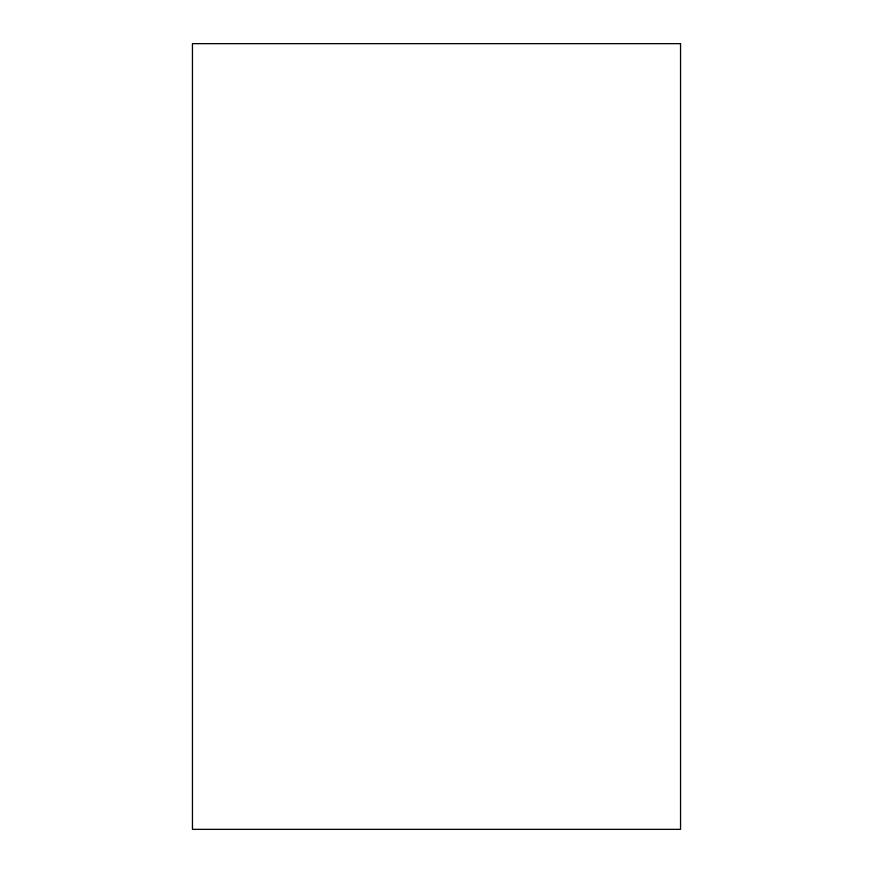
<?xml version="1.0" encoding="UTF-8"?>
<svg xmlns="http://www.w3.org/2000/svg" width="873" height="873" viewBox="0 0 873 873"><rect width="100%" height="100%" fill="white"/><g stroke="black" fill="none" stroke-linecap="round" stroke-linejoin="round"><path stroke-width="1.31" d="M680.547 43.65L192.453 43.65L192.453 829.35L680.547 829.35L680.547 43.65"/></g></svg>
